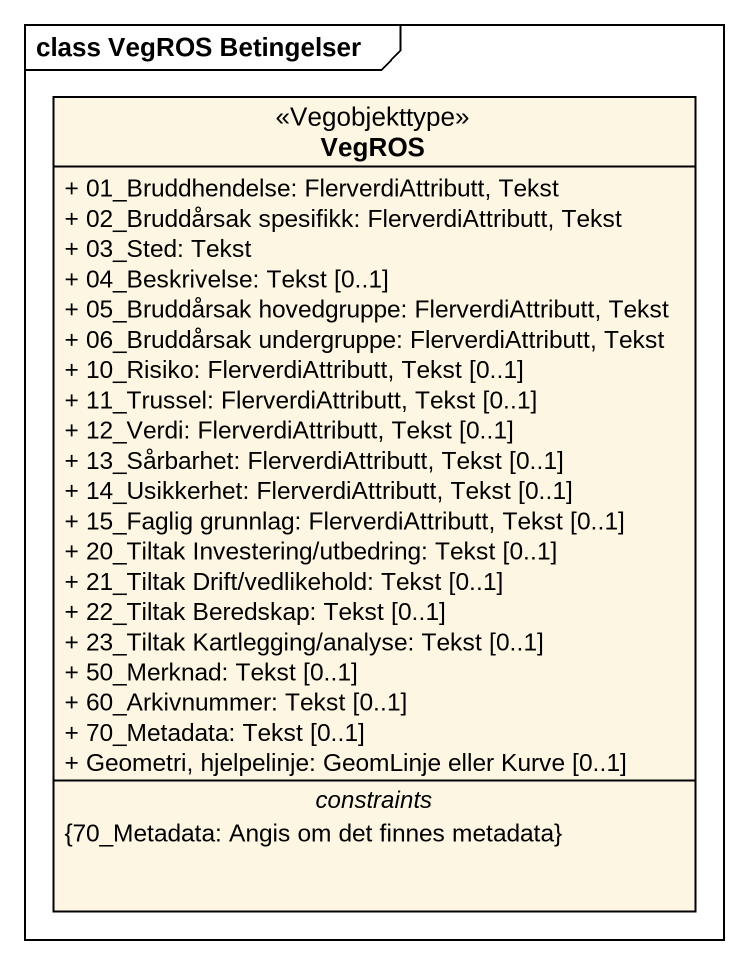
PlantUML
@startuml
mainframe class VegROS Betingelser
hide circle
hide empty members
skinparam classAttributeIconSize 0
class VegROS <<Vegobjekttype>> {
  + 01_Bruddhendelse: FlerverdiAttributt, Tekst
  + 02_Bruddårsak spesifikk: FlerverdiAttributt, Tekst
  + 03_Sted: Tekst
  + 04_Beskrivelse: Tekst [0..1]
  + 05_Bruddårsak hovedgruppe: FlerverdiAttributt, Tekst
  + 06_Bruddårsak undergruppe: FlerverdiAttributt, Tekst
  + 10_Risiko: FlerverdiAttributt, Tekst [0..1]
  + 11_Trussel: FlerverdiAttributt, Tekst [0..1]
  + 12_Verdi: FlerverdiAttributt, Tekst [0..1]
  + 13_Sårbarhet: FlerverdiAttributt, Tekst [0..1]
  + 14_Usikkerhet: FlerverdiAttributt, Tekst [0..1]
  + 15_Faglig grunnlag: FlerverdiAttributt, Tekst [0..1]
  + 20_Tiltak Investering/utbedring: Tekst [0..1]
  + 21_Tiltak Drift/vedlikehold: Tekst [0..1]
  + 22_Tiltak Beredskap: Tekst [0..1]
  + 23_Tiltak Kartlegging/analyse: Tekst [0..1]
  + 50_Merknad: Tekst [0..1]
  + 60_Arkivnummer: Tekst [0..1]
  + 70_Metadata: Tekst [0..1]
  + Geometri, hjelpelinje: GeomLinje eller Kurve [0..1]
  -- constraints --
  {70_Metadata: Angis om det finnes metadata}
}
@enduml
